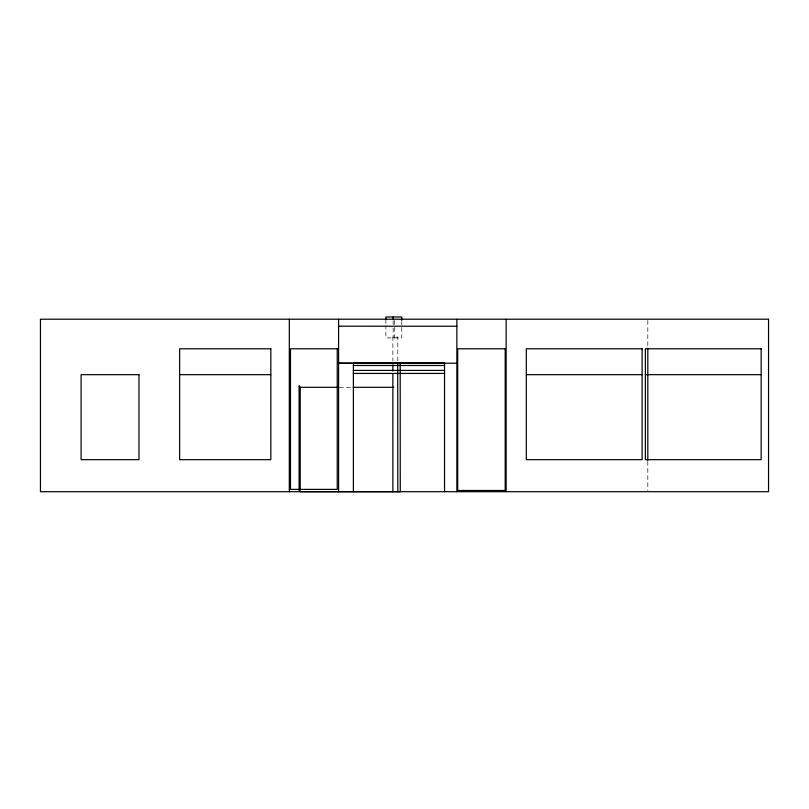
<?xml version="1.0" encoding="UTF-8"?>
<svg xmlns="http://www.w3.org/2000/svg" width="809" height="809" viewBox="0 0 809 809"><rect width="100%" height="100%" fill="white"/><g stroke="black" fill="none" stroke-linecap="round" stroke-linejoin="round"><path stroke-width="0.61" stroke-dasharray="4.04 3.03" d="M339.376 387.299L352.006 387.299M647.817 320.485L647.817 346.919M647.817 461.433L647.817 490.446M401.77 321.608L401.77 325.066M401.77 327.392L401.77 337.929L385.893 337.929L385.893 325.612M397.806 360.976L397.806 337.09L392.871 337.09L392.871 360.976M394.509 320.445L394.509 325.066M394.509 327.392L394.509 337.929M393.144 320.677L393.144 326.836M393.144 328.07L393.144 337.929M385.893 319.444L385.893 324.379"/><path stroke-width="1.21" d="M300.22 491.7L400.253 491.7L400.192 363.019M338.587 326.189L456.863 326.249M456.863 363.211L338.587 363.211L353.381 363.211M353.381 365.486L444.535 365.486M353.381 370.411L444.535 370.411M353.371 491.7L353.371 373.434L444.535 373.434M179.638 374.668L270.833 374.668M526.325 374.668L642.113 374.668M645.37 374.668L761.158 374.668M299.097 490.446L299.097 385.751L300.22 387.299L338.111 387.299M353.27 387.299L393.7 387.299M647.817 348.183L647.817 460.26M506.141 319.221L506.141 491.7M456.863 319.221L456.863 491.7M444.535 491.7L444.535 363.019L353.381 363.019L353.381 373.434M401.77 320.445L401.77 316.986L385.893 316.986L385.893 319.444M397.725 363.019L397.806 491.7M393.144 316.986L393.144 319.444M392.871 364.748L392.871 371.028M392.871 373.546L392.871 491.7M338.587 319.221L338.587 491.7M300.22 387.299L300.22 490.446M289.309 319.221L289.309 491.7M768.55 319.221L40.45 319.221L40.45 491.7L768.55 491.7L768.55 319.221M270.833 348.79L179.638 348.79L179.638 459.674L270.833 459.674L270.833 348.79M337.242 348.79L290.502 348.79L290.502 489.384L337.242 489.384L337.242 348.79M505.2 348.79L457.692 348.79L457.692 490.466L505.2 490.466L505.2 348.79M642.113 348.79L526.325 348.79L526.325 459.674L642.113 459.674L642.113 348.79M761.158 348.79L645.37 348.79L645.37 459.674L761.158 459.674L761.158 348.79M138.986 374.668L81.102 374.668L81.102 459.674L138.986 459.674L138.986 374.668"/></g></svg>
